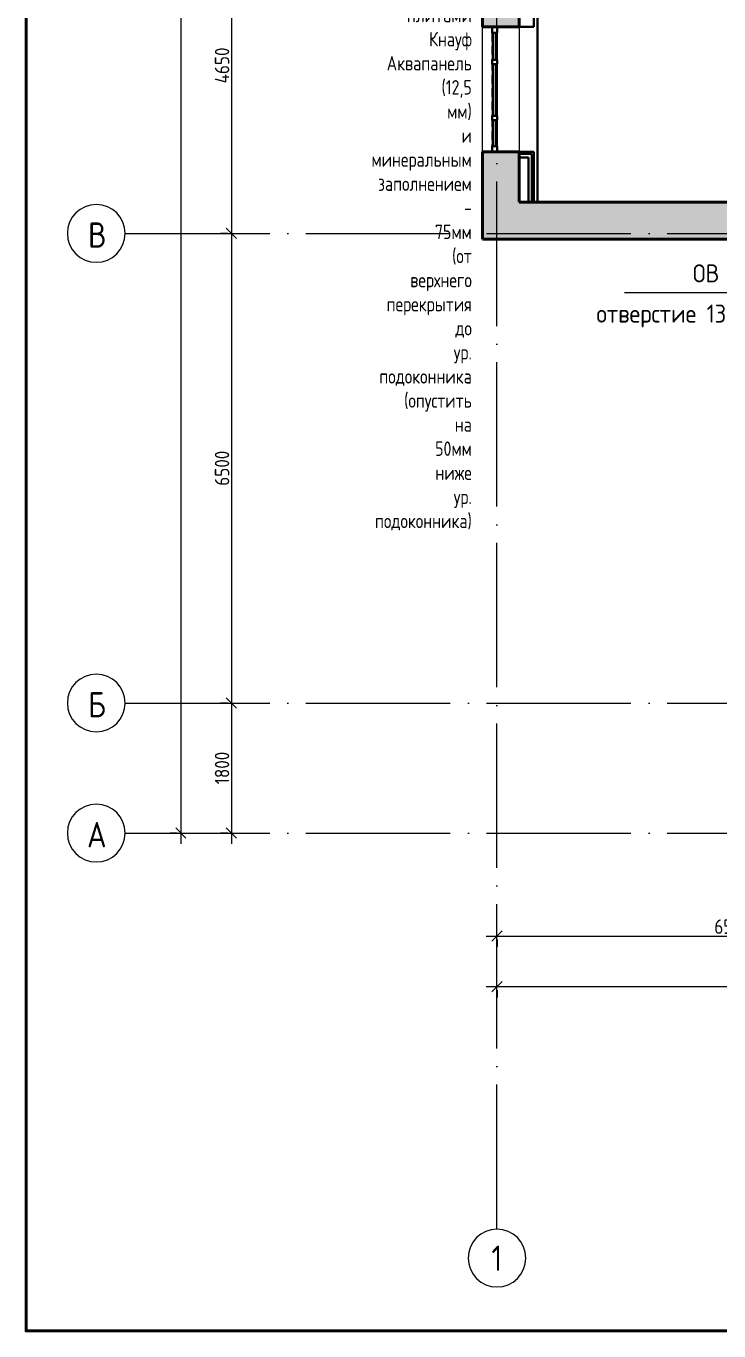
# Model space of a CAD drawing. Header units: millimetres. Extents: x 3050 to 430575, y -569542 to 36130.
# Drawn here: x 266962 to 276551, y -437206 to -419146 of the extents above; entities that cross this region are included whole.
import ezdxf
from ezdxf import colors
from ezdxf.entities.mleader import LeaderData, LeaderLine
from ezdxf.math import Vec2, Vec3

# ---------------------------------------------------------------- set-up
doc = ezdxf.new("R2010")
doc.units = ezdxf.units.MM
doc.linetypes.add('ADSK_Линия сетки', pattern=[25, 20, -2.5, 0, -2.5])
doc.linetypes.add('ADSK_Сверху', pattern=[4.5, 3, -1.5])
for name, color, linetype, lineweight in [('Витраж', 7, 'Continuous', 18), ('Марки', 7, 'Continuous', 20), ('Оси', 7, 'Continuous', 9), ('Панели витража', 7, 'Continuous', 18), ('Размеры', 7, 'Continuous', 9), ('Стены внутренние', 7, 'Continuous', 18), ('Стены наружные', 7, 'Continuous', 18)]:
    doc.layers.add(name, color=color, linetype=linetype, lineweight=lineweight)
doc.styles.add('GOST Common', font='GOST_Common.ttf', dxfattribs={"width": 0.9, "height": 200})
doc.styles.add('ISOCPEUR_1', font='isocpeur.ttf', dxfattribs={"width": 0.9, "height": 250})
doc.dimstyles.new('ADSK_Основной_2_5_мм', dxfattribs={"dimscale": 304.8, "dimtxt": 251.428749, "dimasz": 0.463911, "dimexe": 0.492126, "dimexo": 0.492126, "dimgap": 0.098425, "dimtad": 1, "dimdec": 1, "dimrnd": 0.1, "dimdsep": 46, "dimtxsty": 'GOST Common', "dimblk1": 'OBLIQUE', "dimblk2": 'OBLIQUE', "dimsah": 1, "dimcen": 0.09, "dimdle": 0.492126, "dimazin": 2, "dimtfac": 1, "dimtdec": 4, "dimtix": 1, "dimtmove": 0, "dimatfit": 3, "dimfxl": 1, "dimtvp": 1, "dimtfill": 1, "dimtolj": 1, "dimtzin": 0, "dimlwd": 20, "dimlwe": 20, "dimarcsym": 2})

# ---------------------------------------------------------------- blocks, each defined once
blk = doc.blocks.new('Прямоугольный импост - 70х20_60мм-1431693-04 План 4-го этажа маркировочный')
at = {"layer": 'Витраж', "color": 253, "linetype": 'ADSK_Сверху', "true_color": 0xaaaaaa}
for p, q in [((-5936, 11464), (-6006, 11464)), ((-6006, 11384), (-6006, 11464)), ((-5936, 11384), (-5936, 11464)), ((-6006, 10979), (-6006, 11009)), ((-5936, 10979), (-5936, 11009))]:
    blk.add_line(p, q, dxfattribs=at)
blk = doc.blocks.new('Прямоугольный импост - 70х20_60мм-1429327-04 План 4-го этажа маркировочный')
at = {"layer": 'Витраж', "color": 253, "linetype": 'ADSK_Сверху', "true_color": 0xaaaaaa}
for p, q in [((-80, 35), (0, 35)), ((0, 35), (0, -35)), ((0, -35), (-80, -35))]:
    blk.add_line(p, q, dxfattribs=at)
blk = doc.blocks.new('Прямоугольный импост - 70х20_60мм-1429328-04 План 4-го этажа маркировочный')
at = {"layer": 'Витраж', "color": 253, "linetype": 'ADSK_Сверху', "true_color": 0xaaaaaa}
for p, q in [((0, 35), (-80, 35)), ((0, -35), (0, 35)), ((-80, -35), (0, -35))]:
    blk.add_line(p, q, dxfattribs=at)
blk = doc.blocks.new('Прямоугольный импост - 70х20_60мм-1261975-04 План 4-го этажа маркировочный')
at = {"layer": 'Витраж', "color": 253, "linetype": 'ADSK_Сверху', "true_color": 0xaaaaaa}
for p, q in [((-6006, 10949), (-6006, 10979)), ((-5936, 10949), (-5936, 10979)), ((-6006, 10204), (-6006, 10234)), ((-5936, 10204), (-5936, 10234))]:
    blk.add_line(p, q, dxfattribs=at)
blk = doc.blocks.new('Прямоугольный импост - 70х20_60мм-1225113-04 План 4-го этажа маркировочный')
at = {"layer": 'Витраж', "color": 253, "linetype": 'ADSK_Сверху', "true_color": 0xaaaaaa}
for p, q in [((41084, 2435), (41054, 2435)), ((41084, 2365), (41054, 2365)), ((41524, 2435), (41444, 2435)), ((41524, 2365), (41444, 2365)), ((41524, 2365), (41524, 2435))]:
    blk.add_line(p, q, dxfattribs=at)
blk = doc.blocks.new('Прямоугольный импост - 70х60мм-1429325-04 План 4-го этажа маркировочный')
at = {"layer": 'Витраж', "color": 253, "linetype": 'ADSK_Сверху', "true_color": 0xaaaaaa}
for p, q in [((-30, 35), (30, 35)), ((30, -35), (-30, -35))]:
    blk.add_line(p, q, dxfattribs=at)
blk = doc.blocks.new('Прямоугольный импост - 70х60мм-1225009-04 План 4-го этажа маркировочный')
at = {"layer": 'Витраж', "color": 253, "linetype": 'ADSK_Сверху', "true_color": 0xaaaaaa}
for p, q in [((41084, 2435), (41084, 2365)), ((41444, 2435), (41084, 2435)), ((41444, 2365), (41084, 2365)), ((41444, 2365), (41444, 2435))]:
    blk.add_line(p, q, dxfattribs=at)
blk = doc.blocks.new('Прямоугольный импост - 70х60мм-1431695-04 План 4-го этажа маркировочный')
at = {"layer": 'Витраж', "color": 253, "linetype": 'ADSK_Сверху', "true_color": 0xaaaaaa}
for p, q in [((-5936, 11384), (-6006, 11384)), ((-6006, 11009), (-6006, 11384)), ((-5936, 11009), (-5936, 11384)), ((-6006, 11009), (-5936, 11009))]:
    blk.add_line(p, q, dxfattribs=at)
blk = doc.blocks.new('Прямоугольный импост - 70х60мм-1261977-04 План 4-го этажа маркировочный')
at = {"layer": 'Витраж', "color": 253, "linetype": 'ADSK_Сверху', "true_color": 0xaaaaaa}
for p, q in [((-5936, 10949), (-6006, 10949)), ((-6006, 10234), (-6006, 10949)), ((-5936, 10234), (-5936, 10949)), ((-6006, 10234), (-5936, 10234))]:
    blk.add_line(p, q, dxfattribs=at)
blk = doc.blocks.new('Системная панель - _AR_Стекло_40мм_привязка по центру-V54-04 План 4-го этажа маркировочный')
at = {"layer": 'Панели витража', "lineweight": 30}
for p, q in [((180, 20), (-180, 20)), ((-180, 20), (-180, -20)), ((180, -20), (180, 20)), ((-180, -20), (180, -20))]:
    blk.add_line(p, q, dxfattribs=at)
blk = doc.blocks.new('Прямоугольный импост - 70х40_60мм-1229682-04 План 4-го этажа маркировочный')
at = {"layer": 'Витраж'}
for p, q in [((41084, 2435), (41444, 2435)), ((41084, 2365), (41444, 2365))]:
    blk.add_line(p, q, dxfattribs=at)
blk = doc.blocks.new('Прямоугольный импост - 70х20_60мм-V55-04 План 4-го этажа маркировочный')
at = {"layer": 'Витраж', "lineweight": 30}
for p, q in [((-80, 35), (0, 35)), ((-80, -35), (-80, 35)), ((0, 35), (0, -35)), ((0, -35), (-80, -35))]:
    blk.add_line(p, q, dxfattribs=at)
blk = doc.blocks.new('Прямоугольный импост - 70х20_60мм-V56-04 План 4-го этажа маркировочный')
at = {"layer": 'Витраж', "lineweight": 30}
for p, q in [((0, 35), (-80, 35)), ((-80, 35), (-80, -35)), ((0, -35), (0, 35)), ((-80, -35), (0, -35))]:
    blk.add_line(p, q, dxfattribs=at)
blk = doc.blocks.new('Системная панель - _AR_Стекло_40мм_привязка по центру-1431696-04 План 4-го этажа маркировочный')
at = {"layer": 'Панели витража', "lineweight": 30}
for p, q in [((187.5, 20), (-187.5, 20)), ((-187.5, 20), (-187.5, -20)), ((187.5, -20), (187.5, 20)), ((-187.5, -20), (187.5, -20))]:
    blk.add_line(p, q, dxfattribs=at)
blk = doc.blocks.new('Прямоугольный импост - 70х40_60мм-1431694-04 План 4-го этажа маркировочный')
at = {"layer": 'Витраж'}
for p, q in [((-6006, 11384), (-6006, 11009)), ((-5936, 11384), (-5936, 11009))]:
    blk.add_line(p, q, dxfattribs=at)
blk = doc.blocks.new('Системная панель - _AR_Стекло_40мм_привязка по центру-1261978-04 План 4-го этажа маркировочный')
at = {"layer": 'Панели витража', "lineweight": 30}
for p, q in [((357.5, 20), (-357.5, 20)), ((-357.5, 20), (-357.5, -20)), ((357.5, -20), (357.5, 20)), ((-357.5, -20), (357.5, -20))]:
    blk.add_line(p, q, dxfattribs=at)
blk = doc.blocks.new('Прямоугольный импост - 70х40_60мм-1261976-04 План 4-го этажа маркировочный')
at = {"layer": 'Витраж'}
for p, q in [((-6006, 10949), (-6006, 10234)), ((-5936, 10949), (-5936, 10234))]:
    blk.add_line(p, q, dxfattribs=at)
blk = doc.blocks.new('Прямоугольный импост - 70х60мм-V57-04 План 4-го этажа маркировочный')
at = {"layer": 'Витраж', "lineweight": 30}
for p, q in [((-30, 35), (30, 35)), ((-30, -35), (-30, 35)), ((30, 35), (30, -35)), ((30, -35), (-30, -35))]:
    blk.add_line(p, q, dxfattribs=at)
blk = doc.blocks.new('Ось сетки - Круг_Ø8 мм-6577-04 План 4-го этажа маркировочный')
at = {"layer": 'Оси', "lineweight": 20}
for start, end in [(360, 180), (180, 360)]:
    blk.add_arc((0, 0), 4, start, end, dxfattribs=at)
blk = doc.blocks.new('_Oblique')
at = {"color": 0, "linetype": 'ByBlock', "lineweight": -2}
blk.add_line((-0.5, -0.5), (0.5, 0.5), dxfattribs=at)
blk = doc.blocks.new('*D9991')
at = {"layer": 'Defpoints', "color": 0, "lineweight": 40, "transparency": 16777216}
for p in [(273480, -431640), (279980, -431640), (279980, -431740)]:
    blk.add_point(p, dxfattribs=at)
at = {"layer": 'Размеры', "color": 0, "lineweight": 20, "transparency": 16777216}
for p, q in [((273330, -431740), (280130, -431740)), ((273480, -431790), (273480, -431890)), ((279980, -431790), (279980, -431890))]:
    blk.add_line(p, q, dxfattribs=at)
at = {"layer": 'Размеры', "color": 0, "lineweight": 20, "transparency": 16777216, "xscale": 141.4, "yscale": 141.4, "zscale": 141.4, "rotation": 180}
blk.add_blockref('_Oblique', (273480, -431740), dxfattribs=at)
at = {"layer": 'Размеры', "color": 0, "lineweight": 20, "transparency": 16777216, "xscale": 141.4, "yscale": 141.4, "zscale": 141.4}
blk.add_blockref('_Oblique', (279980, -431740), dxfattribs=at)
at = {"layer": 'Размеры', "color": 0, "lineweight": 20, "transparency": 16777216, "insert": (276730, -431610), "char_height": 200, "width": 756.84, "attachment_point": 5, "style": 'GOST Common', "bg_fill": 3, "box_fill_scale": 1.1, "bg_fill_color": 256, "bg_fill_true_color": 13158600, "bg_fill_transparency": 0}
blk.add_mtext('\\A1;6500', dxfattribs=at)
blk = doc.blocks.new('*D10005')
at = {"layer": 'Defpoints', "color": 0, "lineweight": 40, "transparency": 16777216}
for p in [(269904, -417365), (269804, -422015), (269904, -422015)]:
    blk.add_point(p, dxfattribs=at)
at = {"layer": 'Размеры', "color": 0, "lineweight": 20, "transparency": 16777216}
for p, q in [((269754, -417365), (269654, -417365)), ((269804, -417215), (269804, -422165)), ((269754, -422015), (269654, -422015))]:
    blk.add_line(p, q, dxfattribs=at)
at = {"layer": 'Размеры', "color": 0, "lineweight": 20, "transparency": 16777216, "xscale": 141.4, "yscale": 141.4, "zscale": 141.4}
for p, rotation in [((269804, -417365), 90), ((269804, -422015), 270)]:
    blk.add_blockref('_Oblique', p, dxfattribs=dict(at, rotation=rotation))
at = {"layer": 'Размеры', "color": 0, "lineweight": 20, "transparency": 16777216, "insert": (269674, -419690), "char_height": 200, "width": 782.41, "attachment_point": 5, "rotation": 90, "style": 'GOST Common', "bg_fill": 3, "box_fill_scale": 1.1, "bg_fill_color": 256, "bg_fill_true_color": 13158600, "bg_fill_transparency": 0}
blk.add_mtext('\\A1;4650', dxfattribs=at)
blk = doc.blocks.new('*D10006')
at = {"layer": 'Defpoints', "color": 0, "lineweight": 40, "transparency": 16777216}
for p in [(269904, -422015), (269804, -428515), (269904, -428515)]:
    blk.add_point(p, dxfattribs=at)
at = {"layer": 'Размеры', "color": 0, "lineweight": 20, "transparency": 16777216}
for p, q in [((269804, -421865), (269804, -428665)), ((269754, -422015), (269654, -422015)), ((269754, -428515), (269654, -428515))]:
    blk.add_line(p, q, dxfattribs=at)
at = {"layer": 'Размеры', "color": 0, "lineweight": 20, "transparency": 16777216, "xscale": 141.4, "yscale": 141.4, "zscale": 141.4}
for p, rotation in [((269804, -422015), 90), ((269804, -428515), 270)]:
    blk.add_blockref('_Oblique', p, dxfattribs=dict(at, rotation=rotation))
at = {"layer": 'Размеры', "color": 0, "lineweight": 20, "transparency": 16777216, "insert": (269674, -425265), "char_height": 200, "width": 756.84, "attachment_point": 5, "rotation": 90, "style": 'GOST Common', "bg_fill": 3, "box_fill_scale": 1.1, "bg_fill_color": 256, "bg_fill_true_color": 13158600, "bg_fill_transparency": 0}
blk.add_mtext('\\A1;6500', dxfattribs=at)
blk = doc.blocks.new('*D10007')
at = {"layer": 'Defpoints', "color": 0, "lineweight": 40, "transparency": 16777216}
for p in [(269904, -428515), (269804, -430315), (269904, -430315)]:
    blk.add_point(p, dxfattribs=at)
at = {"layer": 'Размеры', "color": 0, "lineweight": 20, "transparency": 16777216}
for p, q in [((269804, -428365), (269804, -430465)), ((269754, -428515), (269654, -428515)), ((269754, -430315), (269654, -430315))]:
    blk.add_line(p, q, dxfattribs=at)
at = {"layer": 'Размеры', "color": 0, "lineweight": 20, "transparency": 16777216, "xscale": 141.4, "yscale": 141.4, "zscale": 141.4}
for p, rotation in [((269804, -428515), 90), ((269804, -430315), 270)]:
    blk.add_blockref('_Oblique', p, dxfattribs=dict(at, rotation=rotation))
at = {"layer": 'Размеры', "color": 0, "lineweight": 20, "transparency": 16777216, "insert": (269674, -429415), "char_height": 200, "width": 700.59, "attachment_point": 5, "rotation": 90, "style": 'GOST Common', "bg_fill": 3, "box_fill_scale": 1.1, "bg_fill_color": 256, "bg_fill_true_color": 13158600, "bg_fill_transparency": 0}
blk.add_mtext('\\A1;1800', dxfattribs=at)
blk = doc.blocks.new('*D10008')
at = {"layer": 'Defpoints', "color": 0, "lineweight": 40, "transparency": 16777216}
for p in [(269204, -387265), (269104, -430315), (269204, -430315)]:
    blk.add_point(p, dxfattribs=at)
at = {"layer": 'Размеры', "color": 0, "lineweight": 20, "transparency": 16777216}
for p, q in [((269104, -387115), (269104, -430465)), ((269054, -387265), (268954, -387265)), ((269054, -430315), (268954, -430315))]:
    blk.add_line(p, q, dxfattribs=at)
at = {"layer": 'Размеры', "color": 0, "lineweight": 20, "transparency": 16777216, "xscale": 141.4, "yscale": 141.4, "zscale": 141.4}
for p, rotation in [((269104, -387265), 90), ((269104, -430315), 270)]:
    blk.add_blockref('_Oblique', p, dxfattribs=dict(at, rotation=rotation))
at = {"layer": 'Размеры', "color": 0, "lineweight": 20, "transparency": 16777216, "insert": (268974, -408790), "char_height": 200, "width": 971.62, "attachment_point": 5, "rotation": 90, "style": 'GOST Common', "bg_fill": 3, "box_fill_scale": 1.1, "bg_fill_color": 256, "bg_fill_true_color": 13158600, "bg_fill_transparency": 0}
blk.add_mtext('\\A1;43050', dxfattribs=at)
blk = doc.blocks.new('*D10009')
at = {"layer": 'Defpoints', "color": 0, "lineweight": 40, "transparency": 16777216}
for p in [(273480, -432340), (335330, -432340), (335330, -432440)]:
    blk.add_point(p, dxfattribs=at)
at = {"layer": 'Размеры', "color": 0, "lineweight": 20, "transparency": 16777216}
for p, q in [((273330, -432440), (335480, -432440)), ((273480, -432490), (273480, -432590)), ((335330, -432490), (335330, -432590))]:
    blk.add_line(p, q, dxfattribs=at)
at = {"layer": 'Размеры', "color": 0, "lineweight": 20, "transparency": 16777216, "xscale": 141.4, "yscale": 141.4, "zscale": 141.4, "rotation": 180}
blk.add_blockref('_Oblique', (273480, -432440), dxfattribs=at)
at = {"layer": 'Размеры', "color": 0, "lineweight": 20, "transparency": 16777216, "xscale": 141.4, "yscale": 141.4, "zscale": 141.4}
blk.add_blockref('_Oblique', (335330, -432440), dxfattribs=at)
at = {"layer": 'Размеры', "color": 0, "lineweight": 20, "transparency": 16777216, "insert": (304405, -432310), "char_height": 200, "width": 889.8, "attachment_point": 5, "style": 'GOST Common', "bg_fill": 3, "box_fill_scale": 1.1, "bg_fill_color": 256, "bg_fill_true_color": 13158600, "bg_fill_transparency": 0}
blk.add_mtext('\\A1;61850', dxfattribs=at)

msp = doc.modelspace()

# ---------------------------------------------------------------- hatches: boundary and pattern name
at = {"layer": 'Стены наружные', "true_color": 0xc0c0c0}
h = msp.add_hatch(color=9, dxfattribs=at)
h.paths.add_polyline_path([(273278.56, -421582.67), (273788.56, -421582.67), (273788.56, -420888.01), (273278.56, -420888.01), (273278.56, -421538.52)])
h.paths.add_polyline_path([(273278.56, -419158.01), (273788.56, -419158.01), (273788.56, -418099.49), (273278.56, -418099.49)])
h.paths.add_polyline_path([(273278.56, -417249.49), (273788.56, -417249.49), (273788.56, -416262.18), (273278.56, -416262.18)])
h.paths.add_polyline_path([(273278.56, -415412.18), (273788.56, -415412.18), (273788.56, -414408.18), (273278.56, -414408.18), (273278.56, -415013.15)])
h.paths.add_polyline_path([(273647.23, -413558.18), (273788.56, -413558.18), (273788.56, -412546.39), (273278.56, -412546.39), (273278.56, -413558.18), (273631.9, -413558.18)])
h.paths.add_polyline_path([(273278.56, -410816.39), (273788.56, -410816.39), (273788.56, -409646.86), (273650.85, -409646.86), (273650.85, -409700.93), (273278.56, -409700.93), (273278.56, -410456.72)])
msp.add_hatch(color=9, dxfattribs=at).paths.add_polyline_path([(273278.56, -422092.67), (280190.4, -422092.67), (280190.4, -421582.67), (273278.56, -421582.67)])

# ---------------------------------------------------------------- linework, layer by layer
at = {"layer": 'Марки', "color": 30, "true_color": 0xf26722}
msp.add_line((275244.52, -422832.2), (277744.52, -422832.2), dxfattribs=at)
at = {"layer": 'Оси', "linetype": 'ADSK_Линия сетки', "ltscale": 100}
for p, q in [((273479.52, -435797.51), (273479.52, -386200.07)), ((268333.38, -422015.13), (336561.32, -422015.13)), ((268333.38, -428515.13), (336561.32, -428515.13)), ((268333.38, -430315.13), (336561.32, -430315.13))]:
    msp.add_line(p, q, dxfattribs=at)
at = {"layer": 'Стены внутренние', "color": 32, "lineweight": 30, "true_color": 0xcd6928}
for p, q in [((274038.56, -421582.67), (274038.56, -416648.62)), ((273988.56, -419158.01), (273988.56, -418099.49)), ((273788.56, -419158.01), (273988.56, -419158.01)), ((273788.56, -420888.01), (273988.56, -420888.01)), ((273788.56, -420913.01), (273963.56, -420913.01)), ((273788.56, -420963.01), (273913.56, -420963.01)), ((273913.56, -421582.67), (273913.56, -420963.01)), ((273963.56, -421582.67), (273963.56, -420913.01)), ((273988.56, -421582.67), (273988.56, -420888.01))]:
    msp.add_line(p, q, dxfattribs=at)
at = {"layer": 'Стены наружные', "lineweight": 40}
for p, q in [((273278.56, -418099.49), (273278.56, -419158.01)), ((273788.56, -419158.01), (273788.56, -418099.49)), ((273278.56, -419158.01), (273788.56, -419158.01)), ((273278.56, -420888.01), (273278.56, -422092.67)), ((273788.56, -420888.01), (273278.56, -420888.01)), ((273788.56, -421582.67), (273788.56, -420888.01)), ((278604.84, -421582.67), (273788.56, -421582.67)), ((273278.56, -422092.67), (279680.4, -422092.67))]:
    msp.add_line(p, q, dxfattribs=at)
at = {"layer": 'Стены наружные'}
for p, q in [((273278.56, -420888.01), (273278.56, -419158.01)), ((273788.56, -419158.01), (273788.56, -420888.01))]:
    msp.add_line(p, q, dxfattribs=at)

# ---------------------------------------------------------------- block references
at = {"layer": 'Витраж', "color": 253, "linetype": 'ADSK_Сверху', "true_color": 0xaaaaaa}
for name in ['Прямоугольный импост - 70х20_60мм-1431693-04 План 4-го этажа маркировочный', 'Прямоугольный импост - 70х60мм-1431695-04 План 4-го этажа маркировочный', 'Прямоугольный импост - 70х20_60мм-1261975-04 План 4-го этажа маркировочный', 'Прямоугольный импост - 70х60мм-1261977-04 План 4-го этажа маркировочный']:
    msp.add_blockref(name, (279419.61, -430621.92), dxfattribs=at)
at = {"layer": 'Витраж', "color": 253, "linetype": 'ADSK_Сверху', "true_color": 0xaaaaaa, "extrusion": (0, 0, -1), "rotation": 89.99999999999987}
for name, p in [('Прямоугольный импост - 70х20_60мм-1429327-04 План 4-го этажа маркировочный', (-273448.56, -419158.01)), ('Прямоугольный импост - 70х60мм-1429325-04 План 4-го этажа маркировочный', (-273448.56, -419643.01)), ('Прямоугольный импост - 70х60мм-1429325-04 План 4-го этажа маркировочный', (-273448.56, -420418.01))]:
    msp.add_blockref(name, p, dxfattribs=at)
at = {"layer": 'Витраж', "extrusion": (0, 0, -1), "rotation": 89.99999999999987}
for name, p in [('Прямоугольный импост - 70х20_60мм-V55-04 План 4-го этажа маркировочный', (-273448.56, -419158.01)), ('Прямоугольный импост - 70х60мм-V57-04 План 4-го этажа маркировочный', (-273448.56, -419643.01)), ('Прямоугольный импост - 70х60мм-V57-04 План 4-го этажа маркировочный', (-273448.56, -420418.01))]:
    msp.add_blockref(name, p, dxfattribs=at)
at = {"layer": 'Витраж'}
for name in ['Прямоугольный импост - 70х40_60мм-1431694-04 План 4-го этажа маркировочный', 'Прямоугольный импост - 70х40_60мм-1261976-04 План 4-го этажа маркировочный']:
    msp.add_blockref(name, (279419.61, -430621.92), dxfattribs=at)
at = {"layer": 'Витраж', "color": 253, "linetype": 'ADSK_Сверху', "true_color": 0xaaaaaa, "rotation": 270.0000000000001}
for name, p in [('Прямоугольный импост - 70х20_60мм-1225113-04 План 4-го этажа маркировочный', (271049.06, -379363.56)), ('Прямоугольный импост - 70х60мм-1225009-04 План 4-го этажа маркировочный', (271049.06, -379363.56)), ('Прямоугольный импост - 70х20_60мм-1429328-04 План 4-го этажа маркировочный', (273448.56, -420888.01))]:
    msp.add_blockref(name, p, dxfattribs=at)
at = {"layer": 'Витраж', "rotation": 270.0000000000001}
for name, p in [('Прямоугольный импост - 70х40_60мм-1229682-04 План 4-го этажа маркировочный', (271049.06, -379363.56)), ('Прямоугольный импост - 70х20_60мм-V56-04 План 4-го этажа маркировочный', (273448.56, -420888.01))]:
    msp.add_blockref(name, p, dxfattribs=at)
at = {"layer": 'Оси', "lineweight": 20, "xscale": 99.99999999999993, "yscale": 99.99999999999993, "zscale": 99.99999999999993, "rotation": 269.9999999999994}
for p in [(267933.38, -422015.13), (267933.38, -428515.13), (267933.38, -430315.13)]:
    msp.add_blockref('Ось сетки - Круг_Ø8 мм-6577-04 План 4-го этажа маркировочный', p, dxfattribs=at)
at = {"layer": 'Оси', "lineweight": 20, "xscale": 99.99999999999993, "yscale": 99.99999999999993, "zscale": 99.99999999999993}
msp.add_blockref('Ось сетки - Круг_Ø8 мм-6577-04 План 4-го этажа маркировочный', (273479.52, -436197.51), dxfattribs=at)
at = {"layer": 'Панели витража', "rotation": 90.00000000000014}
for name, p in [('Системная панель - _AR_Стекло_40мм_привязка по центру-1431696-04 План 4-го этажа маркировочный', (273448.56, -419425.51)), ('Системная панель - _AR_Стекло_40мм_привязка по центру-1261978-04 План 4-го этажа маркировочный', (273448.56, -420030.51)), ('Системная панель - _AR_Стекло_40мм_привязка по центру-V54-04 План 4-го этажа маркировочный', (273448.56, -420628.01))]:
    msp.add_blockref(name, p, dxfattribs=at)

# ---------------------------------------------------------------- texts
at = {"layer": 'Марки', "color": 30, "lineweight": 40, "true_color": 0xf26722, "style": 'ISOCPEUR_1', "width": 0.9}
for s, p in [('ОВ', (276190.6, -422693.18)), ('отверстие 1300x550(h)', (274855.79, -423250.03))]:
    msp.add_text(s, height=250, dxfattribs=at).set_placement(p)
at = {"layer": 'Оси', "char_height": 350, "attachment_point": 1, "style": 'GOST Common'}
for s, insert, width in [('\\fGOST Common|b0|i0|c204|p34|;\\W.9;В', (267820.06, -421862.54), 310.2531), ('\\fGOST Common|b0|i0|c204|p34|;\\W.9;Б', (267820.06, -428362.54), 310.2531), ('\\fGOST Common|b0|i0|c204|p34|;\\W.9;А', (267805.21, -430162.54), 346.329), ('\\fGOST Common|b0|i0|c204|p34|;\\W.9;1', (273401.74, -436024.97), 187.5949)]:
    msp.add_mtext(s, dxfattribs=dict(at, insert=insert, width=width))

# ---------------------------------------------------------------- leaders
at = {"layer": 'Размеры', "color": 18, "true_color": 0x000000}
ml = msp.add_multileader_mtext('Standard', dxfattribs=at)
ml.set_content('\\pxt9;{\\fISOCPEUR|b0|i0|c204|p34;Выполнить зашивку простенков между \\Pокнами\\P\\W0.8;\\C256;на стальном каркасе с двухслойной обшивкой \\Pцементными плитами Кнауф Аквапанель (12,5 мм) \\Pи минеральным заполнением - 75мм (от верхнего\\Pперекрытия до ур. подоконника (опустить на 50мм\\Pниже ур. подоконника)}', color=(0, 0, 0))
ml.set_leader_properties()
ml.build(insert=Vec2(0, 0))
ml.multileader.update_dxf_attribs({"text_right_attachment_type": 6, "dogleg_length": 0.36, "arrow_head_size": 0.18})
ctx = ml.context
ctx.base_point, ctx.char_height, ctx.arrow_head_size, ctx.landing_gap_size, ctx.plane_origin = Vec3(267947.22, -415022.13), 200, 0.18, 0.09, Vec3(267365.57, -413768.51)
ctx.right_attachment, ctx.text_align_type = 6, 2
notes = []
notes.append((ctx, [(1, (1, 1, 0), (273131.85, -415152.13), (-1, 0), 0.45, [(0, [(274038.56, -416648.62)], 0, [])])]))
ctx.mtext.insert, ctx.mtext.width, ctx.mtext.alignment, ctx.mtext.flow_direction = Vec3(273131.31, -414892.13), 8.1071, 3, 5
for ctx, leaders in notes:
    for number, flags, end, landing, length, lines in leaders:
        leader = LeaderData()
        leader.index, (leader.has_last_leader_line, leader.has_dogleg_vector, leader.attachment_direction) = number, flags
        leader.last_leader_point, leader.dogleg_vector, leader.dogleg_length = Vec3(end), Vec3(landing), length
        for number, points, colour, breaks in lines:
            line = LeaderLine()
            line.index, line.vertices, line.color, line.breaks = number, Vec3.list(points), colors.encode_raw_color(colour), breaks
            leader.lines.append(line)
        ctx.leaders.append(leader)

# ---------------------------------------------------------------- next in the draw order: dimensions: what is measured, and where the dimension line sits
at = {"layer": 'Размеры', "lineweight": 20}
for base, p1, p2, override, picture, middle in [((269104.4, -430315.13), (269204.38, -387265.13), (269204.38, -430315.13), {"dimpost": '<>', "dimfxl": 43050}, '*D10008', (268974.4, -408790.13)), ((269804.4, -422015.13), (269904.38, -417365.13), (269904.38, -422015.13), {"dimpost": '<>', "dimfxl": 4650}, '*D10005', (269674.4, -419690.13))]:
    dim = msp.add_linear_dim(base=base, p1=p1, p2=p2, angle=90, dimstyle='ADSK_Основной_2_5_мм', override=override, dxfattribs=at)
    dim.commit()
    dim.dimension.update_dxf_attribs({"geometry": picture, "text_midpoint": middle})
for base, p1, p2, override, picture, middle in [((279979.52, -431739.81), (273479.52, -431639.83), (279979.52, -431639.83), {"dimpost": '<>', "dimfxl": 6500}, '*D9991', (276729.52, -431609.81)), ((335329.52, -432439.81), (273479.52, -432339.83), (335329.52, -432339.83), {"dimpost": '<>', "dimfxl": 61850}, '*D10009', (304404.52, -432309.81))]:
    dim = msp.add_linear_dim(base=base, p1=p1, p2=p2, dimstyle='ADSK_Основной_2_5_мм', override=override, dxfattribs=at)
    dim.commit()
    dim.dimension.update_dxf_attribs({"geometry": picture, "text_midpoint": middle})

# ---------------------------------------------------------------- next in the draw order: dimensions: what is measured, and where the dimension line sits
dim = msp.add_linear_dim(base=(269804.4, -428515.13), p1=(269904.38, -422015.13), p2=(269904.38, -428515.13), angle=90, dimstyle='ADSK_Основной_2_5_мм', override={"dimpost": '<>', "dimfxl": 6500}, dxfattribs=at)
dim.commit()
dim.dimension.update_dxf_attribs({"geometry": '*D10006', "text_midpoint": (269674.4, -425265.13)})

# ---------------------------------------------------------------- next in the draw order: dimensions: what is measured, and where the dimension line sits
dim = msp.add_linear_dim(base=(269804.4, -430315.13), p1=(269904.38, -428515.13), p2=(269904.38, -430315.13), angle=90, dimstyle='ADSK_Основной_2_5_мм', override={"dimpost": '<>', "dimfxl": 1800}, dxfattribs=at)
dim.commit()
dim.dimension.update_dxf_attribs({"geometry": '*D10007', "text_midpoint": (269674.4, -429415.13)})

# ---------------------------------------------------------------- next in the draw order: linework, layer by layer
at = {"color": 3, "lineweight": 40}
msp.add_lwpolyline([(266961.99, -379662.32), (293385.25, -379662.32), (293385.25, -437206.01), (266961.99, -437206.01)], close=True, dxfattribs=at)

doc.saveas('drawing.dxf')
